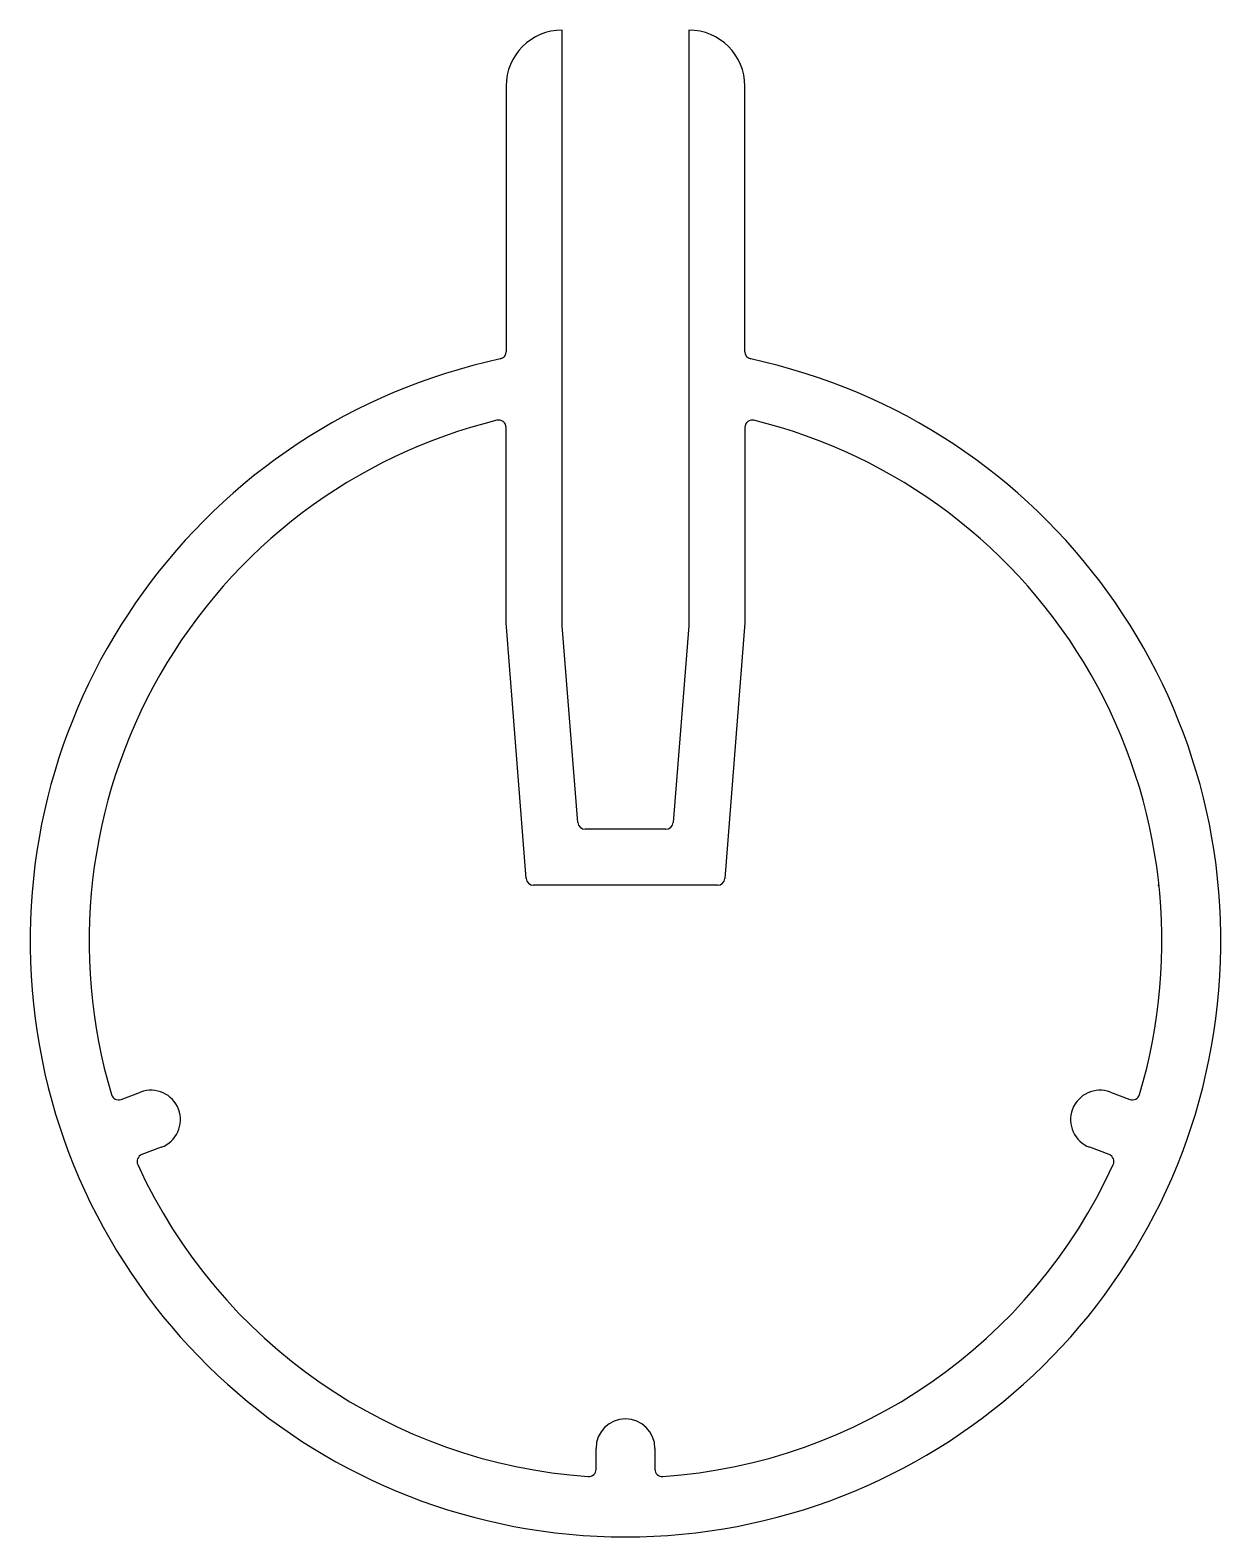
# Model space of a CAD drawing. Extents: x 2192.9 to 2233.3, y 1044.9 to 1096.
import ezdxf

# ---------------------------------------------------------------- set-up
doc = ezdxf.new("R2010")
doc.units = 0
doc.header["$LTSCALE"] = 0.5
doc.layers.get('0').update_dxf_attribs({"linetype": 'CONTINUOUS'})
doc.layers.add('CIZGI', color=7, linetype='CONTINUOUS')

msp = doc.modelspace()

# ---------------------------------------------------------------- linework, layer by layer
at = {"color": 0, "linetype": 'CONTINUOUS'}
msp.add_line((2213.119, 1048.876), (2213.119, 1048.876), dxfattribs=at)
msp.add_line((2213.119, 1048.876), (2213.119, 1048.876), dxfattribs=at)
at = {"layer": 'CIZGI', "ltscale": 0.410004}
for p, q in [((2210.969, 1075.776), (2210.969, 1095.976)), ((2215.269, 1095.976), (2215.269, 1075.776)), ((2209.069, 1094.076), (2209.069, 1085.069)), ((2217.169, 1085.069), (2217.169, 1094.076)), ((2209.069, 1075.876), (2209.069, 1082.503)), ((2217.169, 1082.503), (2217.169, 1075.876)), ((2209.751, 1067.206), (2209.069, 1075.876)), ((2211.501, 1069.106), (2210.969, 1075.776)), ((2215.269, 1075.776), (2214.738, 1069.106)), ((2217.169, 1075.876), (2216.487, 1067.206)), ((2213.119, 1068.876), (2211.75, 1068.876)), ((2214.489, 1068.876), (2213.119, 1068.876)), ((2213.119, 1066.976), (2210, 1066.976)), ((2216.238, 1066.976), (2213.119, 1066.976)), ((2196.006, 1059.712), (2196.667, 1059.96)), ((2229.571, 1059.96), (2230.233, 1059.712)), ((2197.371, 1058.088), (2196.71, 1057.84)), ((2229.529, 1057.84), (2228.868, 1058.088)), ((2212.119, 1047.169), (2212.119, 1047.876)), ((2214.119, 1047.876), (2214.119, 1047.169))]:
    msp.add_line(p, q, dxfattribs=at)
at = {"layer": 'CIZGI'}
msp.add_line((2231.184, 1066.976), (2231.22, 1066.976), dxfattribs=at)
at = {"layer": 'CIZGI', "ltscale": 0.410004}
for centre, radius, start, end in [((2210.969, 1094.076), 1.9, 90, 180), ((2215.269, 1094.076), 1.9, 360, 90), ((2208.819, 1085.069), 0.25, 282.1381, 0), ((2217.419, 1085.069), 0.25, 180, 257.8619), ((2213.119, 1065.076), 20.2, 102.1381, 77.8619), ((2213.119, 1065.076), 18.2, 103.8602, 196.6068), ((2208.819, 1082.503), 0.25, 0, 103.8602), ((2217.419, 1082.503), 0.25, 76.1398, 180), ((2213.119, 1065.076), 18.2, 343.3932, 76.1398), ((2211.75, 1069.126), 0.25, 184.5574, 270), ((2214.489, 1069.126), 0.25, 270, 355.4426), ((2210, 1067.226), 0.25, 184.4972, 270), ((2216.238, 1067.226), 0.25, 270, 355.5028), ((2195.918, 1059.946), 0.25, 196.6068, 290.6), ((2197.019, 1059.024), 1, 20.6, 110.6), ((2229.22, 1059.024), 1, 69.4, 159.4), ((2230.321, 1059.946), 0.25, 249.4, 343.3932), ((2197.019, 1059.024), 1, 290.6, 20.6), ((2229.22, 1059.024), 1, 159.4, 249.4), ((2196.798, 1057.605), 0.25, 110.6, 204.5932), ((2229.441, 1057.605), 0.25, 335.4068, 69.4), ((2213.119, 1065.076), 18.2, 204.5932, 266.0068), ((2213.119, 1065.076), 18.2, 273.9932, 335.4068), ((2213.119, 1047.876), 1, 90, 180), ((2213.119, 1047.876), 1, 0, 90), ((2211.869, 1047.169), 0.25, 266.0068, 360), ((2214.369, 1047.169), 0.25, 180, 273.9932)]:
    msp.add_arc(centre, radius, start, end, dxfattribs=at)

doc.saveas('drawing.dxf')
